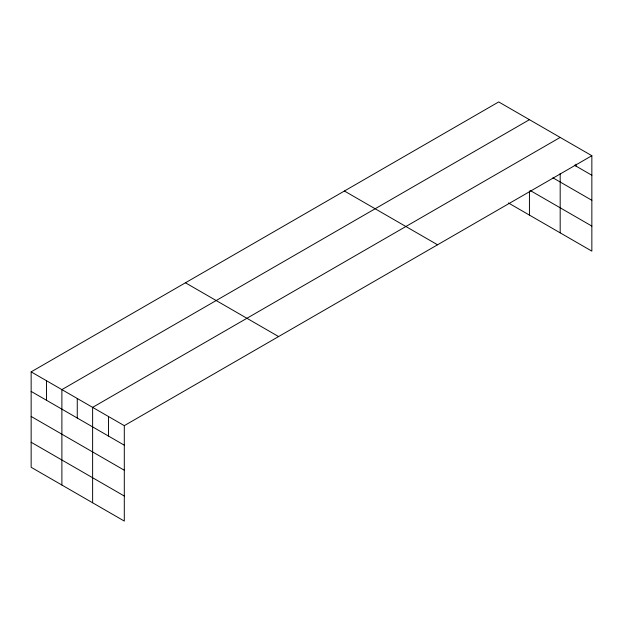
<?xml version="1.0" encoding="UTF-8"?>
<svg xmlns="http://www.w3.org/2000/svg" width="623" height="623" viewBox="0 0 623 623"><rect width="100%" height="100%" fill="white"/><g stroke="black" fill="none" stroke-linecap="round" stroke-linejoin="round"><path stroke-width="0.93" d="M31.15 371.869L124.296 425.649L124.296 521.069L31.15 467.289L31.15 371.869L498.704 101.931L591.85 155.711L591.85 251.131L508.407 202.958M529.441 119.678L61.887 389.616L61.887 485.037M560.178 137.426L92.625 407.364L92.625 502.784M124.296 425.649L591.85 155.711M574.351 165.142L591.85 175.25M552.897 177.804L591.85 200.287M530.251 190.521L591.85 226.087M344.41 191.012L437.556 244.792M185.444 282.787L278.59 336.568M31.15 391.408L124.296 445.188M31.15 416.452L124.296 470.225M31.15 442.252L124.296 496.025M576.018 164.246L576.018 166.107M560.178 173.334L560.178 232.846M529.441 191.02L529.441 215.099M108.464 416.507L108.464 436.045M77.26 398.486L77.26 418.033M46.523 380.746L46.523 400.285"/></g></svg>
